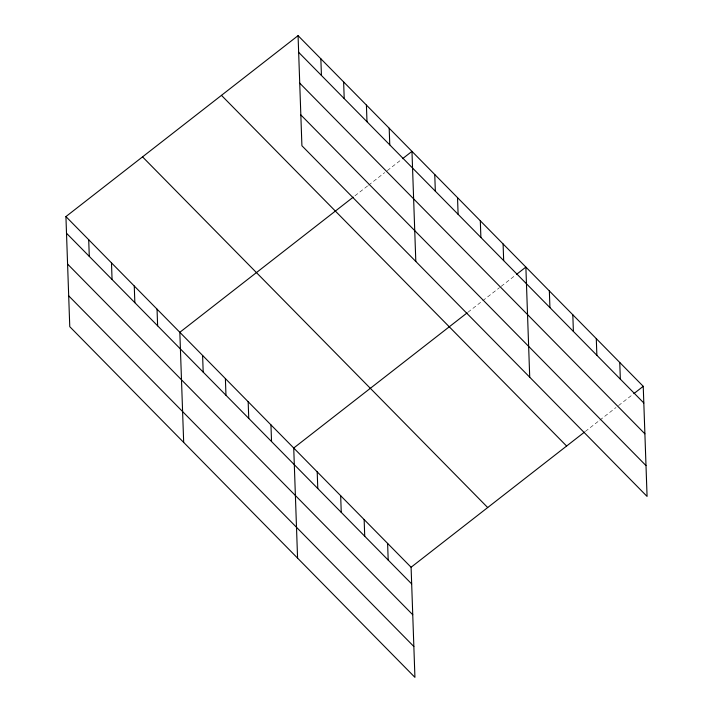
<?xml version="1.0" encoding="UTF-8"?>
<svg xmlns="http://www.w3.org/2000/svg" width="713" height="713" viewBox="0 0 713 713"><rect width="100%" height="100%" fill="white"/><g stroke="black" fill="none" stroke-linecap="round" stroke-linejoin="round"><path stroke-width="0.53" stroke-dasharray="3.56 2.67" d="M354.94 195.817L367.712 185.87M368.559 185.202L384.735 172.599M387.284 170.612L401.758 159.329M467.995 312.205L499.492 287.66M501.194 286.332L515.659 275.058M585.346 431.436L598.965 420.822M599.82 420.153L615.987 407.551M618.545 405.563L633.01 394.28"/><path stroke-width="1.07" d="M65.926 216.583L411.089 567.254L414.93 677.35L69.767 326.679L65.926 216.583L298.07 35.65L643.233 386.321L647.074 496.417L301.911 145.746L298.07 35.65M353.238 197.144L179.828 332.303L183.678 442.399M402.613 158.669L411.971 151.37L415.813 261.466M467.14 312.873L293.729 448.022L297.579 558.119M516.515 274.389L525.873 267.09L529.723 377.195M411.089 567.254L584.5 432.096M633.866 393.621L643.233 386.321M298.649 52.316L643.812 402.988M299.727 83.145L644.891 433.825M300.841 114.918L645.996 465.589M221.467 95.355L566.621 446.026M142.538 156.869L487.692 507.549M66.505 233.24L411.668 583.92M67.583 264.077L412.747 614.749M68.698 295.842L413.852 646.513M619.757 362.48L620.337 379.138M596.291 338.63L596.87 355.297M572.815 314.789L573.395 331.447M549.349 290.94L549.928 307.606M503.093 243.953L503.672 260.61M480.312 220.807L480.892 237.474M457.532 197.661L458.111 214.328M434.752 174.516L435.331 191.182M389.191 128.224L389.77 144.891M387.614 543.404L388.193 560.07M366.411 105.087L366.99 121.745M364.147 519.563L364.726 536.221M343.63 81.942L344.21 98.599M340.671 495.713L341.251 512.38M320.85 58.796L321.429 75.462M317.205 471.872L317.784 488.53M270.949 424.877L271.537 441.543M248.169 401.731L248.757 418.397M225.388 378.585L225.968 395.252M202.608 355.448L203.187 372.106M157.047 309.157L157.626 325.823M134.267 286.011L134.846 302.677M111.486 262.865L112.066 279.532M88.706 239.72L89.285 256.386"/></g></svg>
